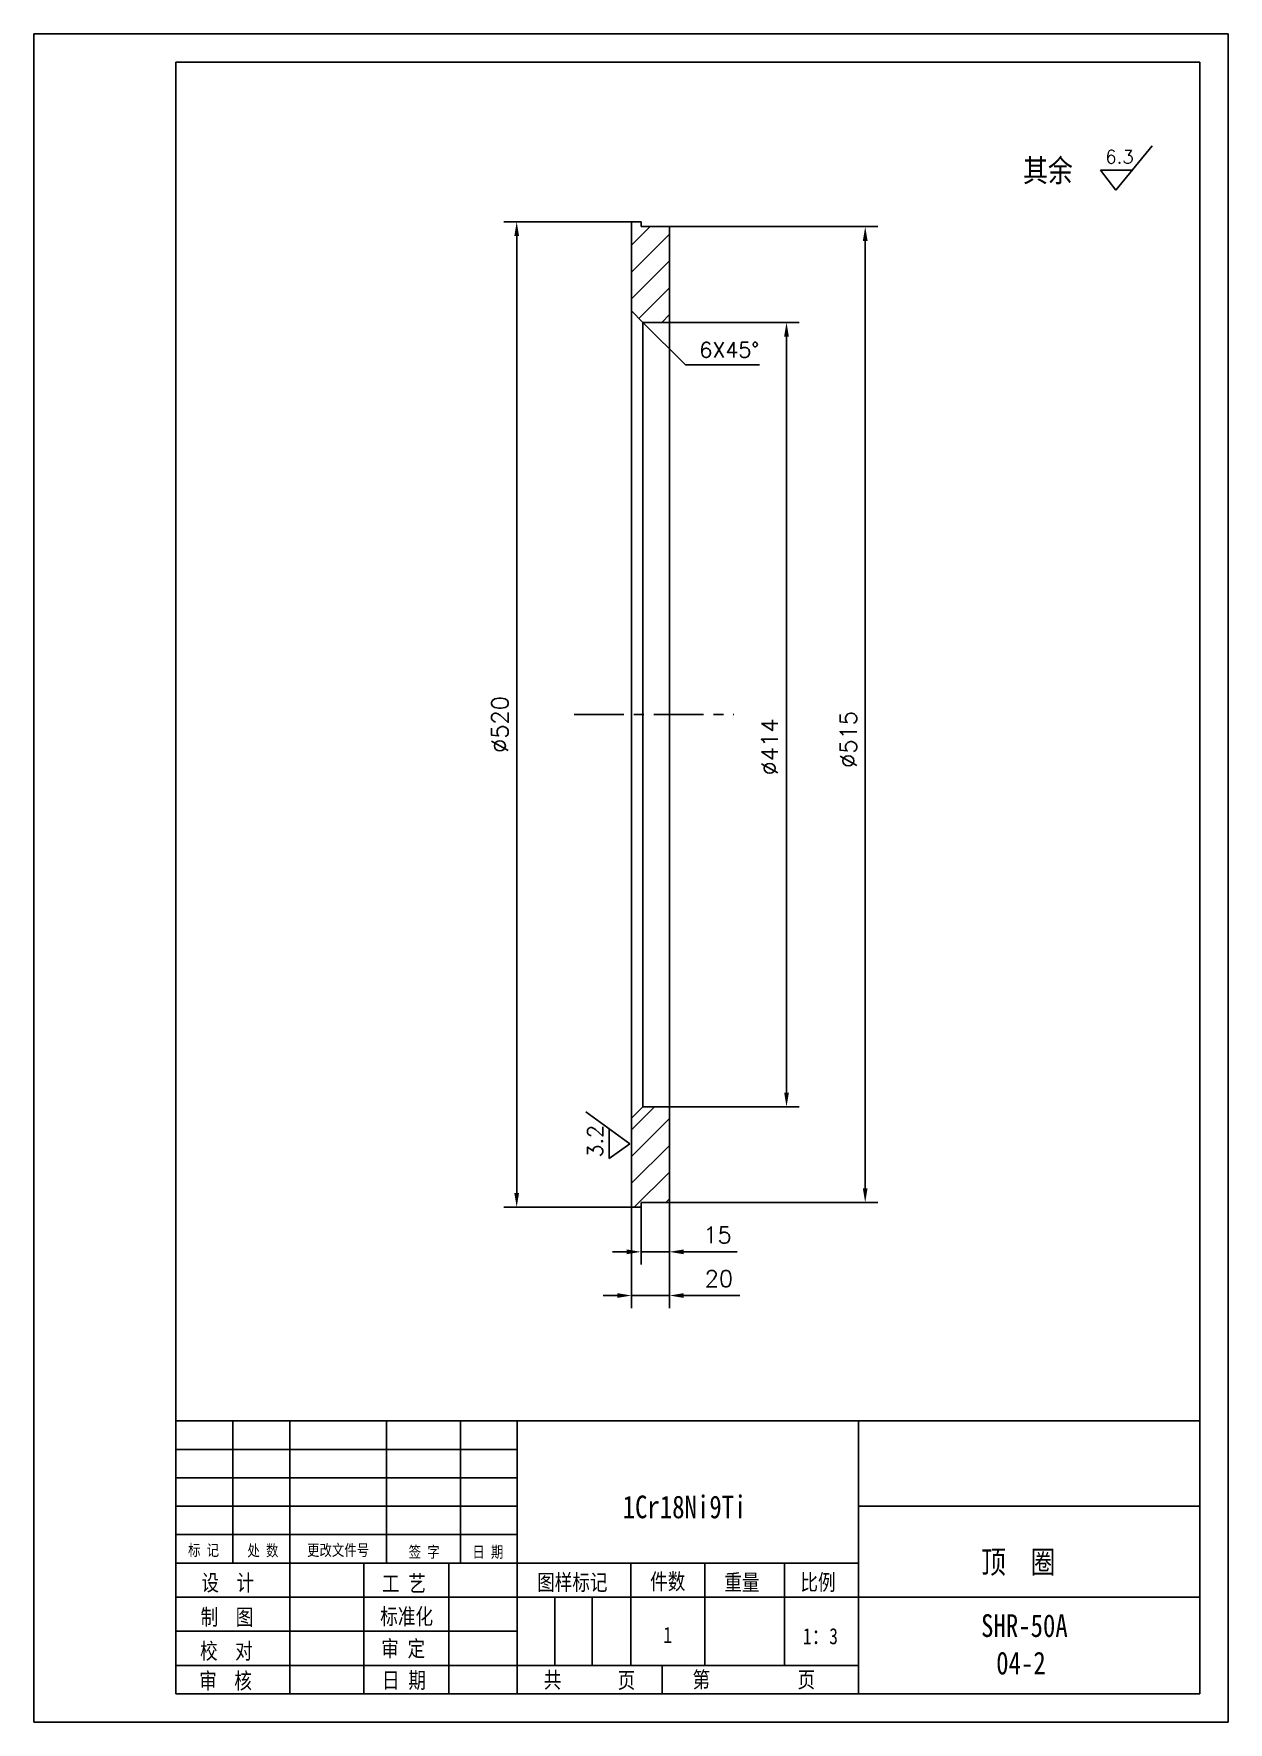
# Model space of a CAD drawing. Extents: x 348 to 978, y 139 to 1030.
import ezdxf

# ---------------------------------------------------------------- set-up
doc = ezdxf.new("R2010")
doc.units = 0
doc.header["$LTSCALE"] = 10.5
doc.header["$MEASUREMENT"] = 0
doc.linetypes.add('CENTER', pattern=[2, 1.25, -0.25, 0.25, -0.25])
doc.layers.get('0').update_dxf_attribs({"color": 2, "linetype": 'CONTINUOUS'})
doc.layers.get('DEFPOINTS').update_dxf_attribs({"linetype": 'CONTINUOUS'})
doc.layers.add('PART', color=3, linetype='CONTINUOUS')
doc.layers.add('SMPEN_THICK', color=7, linetype='CONTINUOUS')
doc.styles.add('HZDX', font='', dxfattribs={"width": 0.8, "height": 7.5})
doc.styles.get("Standard").update_dxf_attribs({"font": 'txt.shx', "height": 8.75, "bigfont": 'hzfs.shx'})
doc.styles.get('HZDX').set_extended_font_data('SimSun')
doc.dimstyles.get("Standard").update_dxf_attribs({"dimtxt": 0.18, "dimasz": 0.18, "dimexe": 0.18, "dimexo": 0.0625, "dimgap": 0.09, "dimtad": 0, "dimtih": 1, "dimtoh": 1, "dimdec": 4, "dimzin": 0, "dimdsep": 46, "dimtxsty": 'Standard', "dimcen": 0.09, "dimadec": 0, "dimazin": 0, "dimtfac": 1, "dimtdec": 4, "dimtofl": 0, "dimtmove": 0, "dimatfit": 3, "dimfxl": 1, "dimtolj": 1, "dimtzin": 0, "dimarcsym": 0})

# ---------------------------------------------------------------- blocks, each defined once
blk = doc.blocks.new('*D5')
at = {"color": 2, "linetype": 'ByBlock', "transparency": 16777216}
for p, q in [((683.77, 877.67), (752.27, 877.67)), ((745.52, 870.17), (745.52, 471.17)), ((683.77, 463.67), (752.27, 463.67))]:
    blk.add_line(p, q, dxfattribs=at)
for points in [[(744.27, 870.17), (746.77, 870.17), (745.52, 877.67)], [(744.27, 471.17), (746.77, 471.17), (745.52, 463.67)]]:
    blk.add_solid(points, dxfattribs=at)
at = {"layer": 'DEFPOINTS', "color": 0, "linetype": 'ByBlock', "transparency": 16777216}
for p in [(683.77, 877.67), (683.77, 463.67), (745.52, 463.67)]:
    blk.add_point(p, dxfattribs=at)
at = {"color": 2, "linetype": 'ByBlock', "transparency": 16777216, "insert": (736.64, 653.58), "char_height": 8.75, "attachment_point": 5, "rotation": 90}
blk.add_mtext('\\A1;∅414', dxfattribs=at)
blk = doc.blocks.new('*D6')
at = {"color": 2, "linetype": 'ByBlock', "transparency": 16777216}
for p, q in [((683.77, 928.17), (793.77, 928.17)), ((787.02, 920.67), (787.02, 420.67)), ((683.77, 413.17), (793.77, 413.17))]:
    blk.add_line(p, q, dxfattribs=at)
for points in [[(785.77, 920.67), (788.27, 920.67), (787.02, 928.17)], [(785.77, 420.67), (788.27, 420.67), (787.02, 413.17)]]:
    blk.add_solid(points, dxfattribs=at)
at = {"layer": 'DEFPOINTS', "color": 0, "linetype": 'ByBlock', "transparency": 16777216}
for p in [(683.77, 928.17), (683.77, 413.17), (787.02, 413.17)]:
    blk.add_point(p, dxfattribs=at)
at = {"color": 2, "linetype": 'ByBlock', "transparency": 16777216, "insert": (778.15, 657.53), "char_height": 8.75, "attachment_point": 5, "rotation": 90}
blk.add_mtext('\\A1;∅515', dxfattribs=at)
blk = doc.blocks.new('*D7')
at = {"color": 2, "linetype": 'ByBlock', "transparency": 16777216}
for p, q in [((663.77, 930.67), (596.45, 930.67)), ((603.2, 923.17), (603.2, 418.17)), ((663.77, 410.67), (596.45, 410.67))]:
    blk.add_line(p, q, dxfattribs=at)
for points in [[(601.95, 923.17), (604.45, 923.17), (603.2, 930.67)], [(601.95, 418.17), (604.45, 418.17), (603.2, 410.67)]]:
    blk.add_solid(points, dxfattribs=at)
at = {"layer": 'DEFPOINTS', "color": 0, "linetype": 'ByBlock', "transparency": 16777216}
for p in [(663.77, 930.67), (603.2, 410.67), (663.77, 410.67)]:
    blk.add_point(p, dxfattribs=at)
at = {"color": 2, "linetype": 'ByBlock', "transparency": 16777216, "insert": (594.33, 665.44), "char_height": 8.75, "attachment_point": 5, "rotation": 90}
blk.add_mtext('\\A1;∅520', dxfattribs=at)
blk = doc.blocks.new('*D8')
at = {"color": 2, "linetype": 'ByBlock', "transparency": 16777216}
for p, q in [((663.77, 410.67), (663.77, 357.38)), ((683.77, 413.17), (683.77, 357.38)), ((656.27, 364.13), (648.77, 364.13)), ((663.77, 364.13), (683.77, 364.13)), ((691.27, 364.13), (720.9, 364.13))]:
    blk.add_line(p, q, dxfattribs=at)
for points in [[(656.27, 365.38), (656.27, 362.88), (663.77, 364.13)], [(691.27, 365.38), (691.27, 362.88), (683.77, 364.13)]]:
    blk.add_solid(points, dxfattribs=at)
at = {"layer": 'DEFPOINTS', "color": 0, "linetype": 'ByBlock', "transparency": 16777216}
for p in [(663.77, 410.67), (683.77, 413.17), (683.77, 364.13)]:
    blk.add_point(p, dxfattribs=at)
at = {"color": 2, "linetype": 'ByBlock', "transparency": 16777216, "insert": (709.84, 373), "char_height": 8.75, "attachment_point": 5}
blk.add_mtext('\\A1;20', dxfattribs=at)
blk = doc.blocks.new('*D9')
at = {"color": 2, "linetype": 'ByBlock', "transparency": 16777216}
for p, q in [((668.77, 410.67), (668.77, 380.43)), ((683.77, 413.17), (683.77, 380.43)), ((661.27, 387.18), (653.77, 387.18)), ((668.77, 387.18), (683.77, 387.18)), ((691.27, 387.18), (719.44, 387.18))]:
    blk.add_line(p, q, dxfattribs=at)
for points in [[(661.27, 388.43), (661.27, 385.93), (668.77, 387.18)], [(691.27, 388.43), (691.27, 385.93), (683.77, 387.18)]]:
    blk.add_solid(points, dxfattribs=at)
at = {"layer": 'DEFPOINTS', "color": 0, "linetype": 'ByBlock', "transparency": 16777216}
for p in [(668.77, 410.67), (683.77, 413.17), (683.77, 387.18)]:
    blk.add_point(p, dxfattribs=at)
at = {"color": 2, "linetype": 'ByBlock', "transparency": 16777216, "insert": (709.11, 396.06), "char_height": 8.75, "attachment_point": 5}
blk.add_mtext('\\A1;15', dxfattribs=at)

msp = doc.modelspace()

# ---------------------------------------------------------------- hatches: boundary and pattern name
at = {"layer": 'SMPEN_THICK'}
h = msp.add_hatch(dxfattribs=at)
h.set_pattern_fill('ANSI31', color=256, scale=80, style=0)
h.paths.add_polyline_path([(683.77271, 928.17248), (668.77271, 928.17248), (668.77271, 930.67248), (663.77271, 930.67248), (663.77271, 883.67248), (669.77271, 877.67248), (683.77271, 877.67248)])
h.paths.add_polyline_path([(683.77271, 463.67248), (669.77271, 463.67248), (663.77271, 457.67248), (663.77271, 410.67248), (668.77271, 410.67248), (668.77271, 413.17248), (683.77271, 413.17248)])

# ---------------------------------------------------------------- linework, layer by layer
for p, q in [((938.39935, 970.7685), (919.19299, 947.37299)), ((911.11842, 957.97927), (919.19299, 947.37299)), ((928.1543, 957.97927), (911.11842, 957.97927)), ((639.68044, 460.99598), (662.90987, 444.18972)), ((651.99842, 451.94931), (651.99842, 436.43013)), ((651.99842, 436.43013), (662.90987, 444.18972))]:
    msp.add_line(p, q)
at = {"layer": 'PART', "color": 6, "linetype": 'Continuous'}
for p, q in [((348.49075, 1029.95339), (978.49075, 1029.95339)), ((978.49075, 1029.95339), (978.49075, 138.9534)), ((978.49075, 138.9534), (348.49075, 138.9534))]:
    msp.add_line(p, q, dxfattribs=at)
at = {"layer": 'PART', "color": 5, "linetype": 'Continuous'}
for p, q in [((423.49075, 1014.95339), (963.49075, 1014.95339)), ((963.49075, 1014.95339), (963.49075, 153.9534)), ((423.49075, 297.9534), (423.49075, 153.9534)), ((963.49075, 153.9534), (423.49075, 153.9534))]:
    msp.add_line(p, q, dxfattribs=at)
at = {"layer": 'PART', "linetype": 'Continuous'}
for p, q in [((963.49075, 297.9534), (423.49075, 297.9534)), ((453.49075, 297.9534), (453.49075, 222.9534)), ((483.49075, 297.9534), (483.49075, 153.9534)), ((534.49075, 297.9534), (534.49075, 222.9534)), ((573.49075, 297.9534), (573.49075, 222.9534)), ((603.49075, 297.9534), (603.49075, 153.9534)), ((783.49075, 297.9534), (783.49075, 153.9534)), ((963.49075, 252.9534), (783.49075, 252.9534)), ((522.49075, 222.9534), (522.49075, 153.9534)), ((567.49075, 222.9534), (567.49075, 153.9534)), ((663.49075, 222.9534), (663.49075, 168.9534)), ((702.49075, 222.9534), (702.49075, 168.9534)), ((744.49075, 222.9534), (744.49075, 168.9534)), ((623.29075, 204.9534), (623.29075, 168.9534)), ((643.09075, 204.9534), (643.09075, 168.9534)), ((963.49075, 204.9534), (783.49075, 204.9534)), ((679.92408, 168.9534), (679.92408, 153.9534))]:
    msp.add_line(p, q, dxfattribs=at)
at = {"layer": 'SMPEN_THICK', "color": 6}
msp.add_line((348.49075, 138.9534), (348.49075, 1029.95339), dxfattribs=at)
at = {"layer": 'SMPEN_THICK', "color": 5}
msp.add_line((423.49075, 297.9534), (423.49075, 1014.95339), dxfattribs=at)
at = {"layer": 'SMPEN_THICK', "color": 4}
for p, q in [((663.77271, 930.67248), (663.77271, 410.67248)), ((663.77271, 930.67248), (668.77271, 930.67248)), ((668.77271, 930.67248), (668.77271, 928.17248)), ((668.77271, 928.17248), (683.77271, 928.17248)), ((683.77271, 928.17248), (683.77271, 413.17248)), ((663.77271, 883.67248), (663.77271, 883.67248)), ((663.77271, 883.67248), (669.77271, 877.67248)), ((669.77271, 877.67248), (683.77271, 877.67248)), ((669.77271, 877.67248), (669.77271, 463.67248)), ((663.77271, 457.67248), (669.77271, 463.67248)), ((669.77271, 463.67248), (683.77271, 463.67248)), ((663.77271, 457.67248), (663.77271, 457.67248)), ((663.77271, 410.67248), (668.77271, 410.67248)), ((668.77271, 413.17248), (683.77271, 413.17248)), ((668.77271, 413.17248), (668.77271, 410.67248))]:
    msp.add_line(p, q, dxfattribs=at)
at = {"layer": 'SMPEN_THICK'}
for p, q in [((669.77271, 877.67248), (692.17291, 855.33005)), ((692.17291, 855.33005), (731.22146, 855.33005)), ((603.49075, 282.9534), (423.49075, 282.9534)), ((603.49075, 267.9534), (423.49075, 267.9534)), ((603.49075, 252.9534), (423.49075, 252.9534)), ((603.49075, 237.9534), (423.49075, 237.9534)), ((783.49075, 222.9534), (423.49075, 222.9534)), ((783.49075, 204.9534), (423.49075, 204.9534)), ((603.49075, 186.9534), (423.49075, 186.9534)), ((783.49075, 168.9534), (423.49075, 168.9534))]:
    msp.add_line(p, q, dxfattribs=at)
at = {"layer": 'SMPEN_THICK', "linetype": 'CENTER', "ltscale": 2}
msp.add_line((633.46454, 670.67248), (717.80086, 670.67248), dxfattribs=at)

# ---------------------------------------------------------------- texts
for s, height, p in [('6.3', 7, (913.64436, 961.52925)), ('6X45%%D', 8, (699.56525, 859.13478))]:
    msp.add_text(s, height=height).set_placement(p)
msp.add_text('3.2', height=8, rotation=90).set_placement((648.56609, 436.98374))
at = {"layer": 'SMPEN_THICK', "style": 'HZDX', "width": 0.8}
for s, height, p in [('其余', 12, (870.30446, 951.80224)), ('1Cr18Ni9Ti', 12, (659.09727, 246.58679)), ('标 记', 6, (429.84123, 226.765)), ('处 数', 6, (461.16783, 226.57285)), ('更改文件号', 6, (492.63635, 226.76769)), ('签 字', 6, (546.22831, 225.85526)), ('日 期', 6, (579.79479, 225.78991)), ('顶  圈', 12, (848.13466, 217.52507)), ('设  计', 8.505, (436.91065, 208.31054)), ('工 艺', 8.505, (532.13587, 207.92247)), ('图样标记', 8.505, (613.98192, 208.51738)), ('件数', 8.505, (673.5949, 208.96325)), ('重量', 8.505, (712.68815, 208.51868)), ('比例', 8.505, (752.84493, 208.57414)), ('制  图', 8.505, (436.46588, 190.2147)), ('标准化', 8.505, (531.24633, 190.54889)), ('SHR-50A', 12, (848.13466, 183.94029)), ('1', 8.505, (680.55452, 180.8138)), ('1：3', 8.505, (754.12117, 180.10905)), ('校  对', 8.505, (436.16026, 172.27823)), ('审 定', 8.505, (531.74659, 173.56385)), ('04-2', 12, (856.11465, 164.18454)), ('审  核', 8.505, (435.71549, 156.57965)), ('日 期', 8.505, (532.15462, 156.89381)), ('共', 8.505, (617.44079, 157.04971)), ('页', 8.505, (656.46472, 156.85516)), ('第', 8.505, (695.94372, 157.16064)), ('页', 8.505, (751.33974, 157.16064))]:
    msp.add_text(s, height=height, dxfattribs=at).set_placement(p)

# ---------------------------------------------------------------- dimensions: what is measured, and where the dimension line sits
at = {"layer": 'SMPEN_THICK'}
for base, p1, p2, picture, middle in [((603.20143, 410.67248), (663.77271, 930.67248), (663.77271, 410.67248), '*D7', (603.20143, 665.435)), ((787.02328, 413.17248), (683.77271, 928.17248), (683.77271, 413.17248), '*D6', (787.02328, 657.53328)), ((745.51512, 463.67248), (683.77271, 877.67248), (683.77271, 463.67248), '*D5', (745.51512, 653.58242))]:
    dim = msp.add_linear_dim(base=base, p1=p1, p2=p2, angle=90, text='%%c<>', dimstyle='Standard', override={"dimscale": 3, "dimtxt": 5, "dimasz": 2.5, "dimexe": 2.25, "dimexo": 0, "dimgap": 1.5, "dimtad": 1, "dimtih": 0, "dimtoh": 0, "dimzin": 8, "dimclrd": 2, "dimclre": 2, "dimclrt": 2, "dimtm": 0.115, "dimtfac": 0.66667, "dimtofl": 1, "dimatfit": 1, "dimtvp": 5, "dimtzin": 8}, dxfattribs=at)
    dim.commit()
    dim.dimension.update_dxf_attribs({"geometry": picture, "text_midpoint": middle, "dimtype": 160})
for base, p1, picture, middle in [((683.77271, 364.12792), (663.77271, 410.67248), '*D8', (709.83521, 364.12792)), ((683.77271, 387.18036), (668.77271, 410.67248), '*D9', (709.10605, 387.18036))]:
    dim = msp.add_linear_dim(base=base, p1=p1, p2=(683.77271, 413.17248), dimstyle='Standard', override={"dimscale": 3, "dimtxt": 5, "dimasz": 2.5, "dimexe": 2.25, "dimexo": 0, "dimgap": 1.5, "dimtad": 1, "dimtih": 0, "dimtoh": 0, "dimzin": 8, "dimclrd": 2, "dimclre": 2, "dimclrt": 2, "dimtm": 0.115, "dimtfac": 0.66667, "dimtofl": 1, "dimatfit": 1, "dimtvp": 5, "dimtzin": 8}, dxfattribs=at)
    dim.commit()
    dim.dimension.update_dxf_attribs({"geometry": picture, "text_midpoint": middle, "dimtype": 160})

doc.saveas('drawing.dxf')
